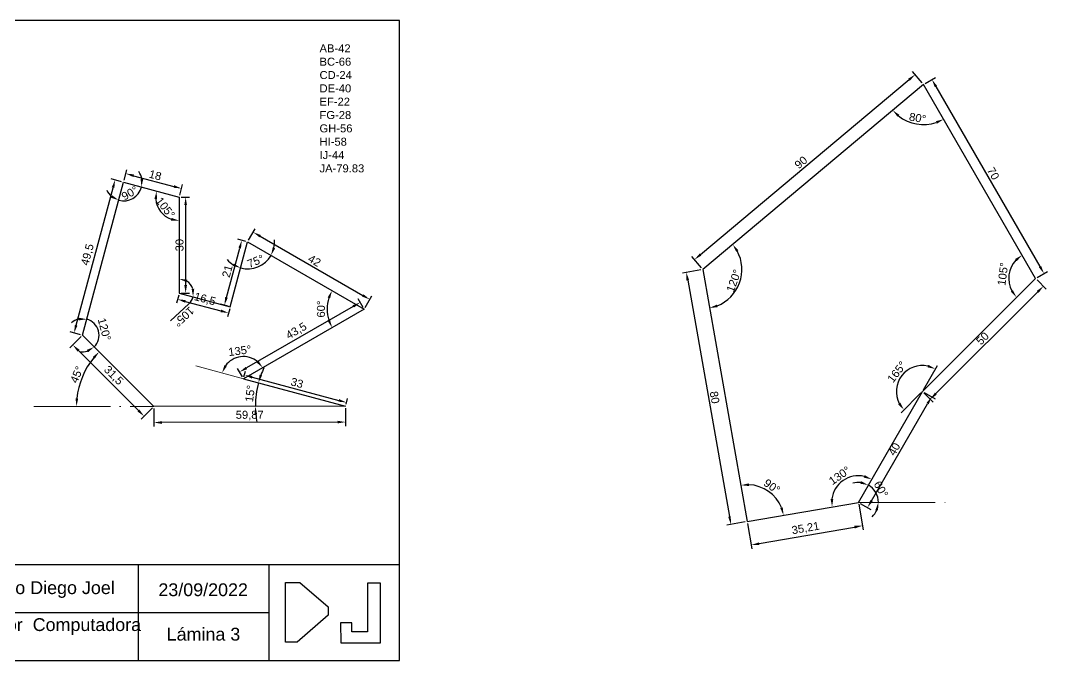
# Model space of a CAD drawing. Header units: millimetres. Extents: x -161 to 472, y 10 to 210.
# Drawn here: x 151.6 to 472.3, y 10 to 210 of the extents above; entities that cross this region are included whole.
import ezdxf

# ---------------------------------------------------------------- set-up
doc = ezdxf.new("R2010")
doc.units = ezdxf.units.MM
doc.header["$PDMODE"] = 35
doc.linetypes.add('ACAD_ISO04W100', pattern=[30, 24, -3, 0, -3])
for name, color, linetype, lineweight in [('Aux', 10, 'ACAD_ISO04W100', 18), ('Cotas', 90, 'Continuous', 25), ('Figura', 140, 'Continuous', 25), ('Marco', 30, 'Continuous', 30)]:
    doc.layers.add(name, color=color, linetype=linetype, lineweight=lineweight)
doc.styles.get("Standard").update_dxf_attribs({"font": 'arial.ttf'})
doc.dimstyles.new('ISO-25', dxfattribs={"dimtxt": 2.5, "dimasz": 2.5, "dimexe": 1.25, "dimexo": 0.625, "dimtad": 1, "dimtxsty": 'Standard', "dimcen": 2.5, "dimadec": 0, "dimazin": 0, "dimtfac": 1, "dimtmove": 0, "dimatfit": 3, "dimfxl": 1, "dimarcsym": 0})

# ---------------------------------------------------------------- blocks, each defined once
blk = doc.blocks.new('*D33')
at = {"layer": 'Cotas', "color": 0, "lineweight": -2, "transparency": 16777216}
for p, q in [((170.53, 111.21), (167.06, 107.74)), ((188.45, 88.11), (169.71, 106.85)), ((192.8, 88.93), (189.33, 85.46))]:
    blk.add_line(p, q, dxfattribs=at)
at = {"layer": 'Cotas', "color": 0, "transparency": 16777216}
for points in [[(170, 107.15), (169.41, 106.56), (167.94, 108.62)], [(188.74, 88.41), (188.15, 87.82), (190.21, 86.35)]]:
    blk.add_solid(points, dxfattribs=at)
at = {"layer": 'Defpoints', "color": 0, "transparency": 16777216}
for p in [(170.97, 111.65), (167.94, 108.62), (193.24, 89.37)]:
    blk.add_point(p, dxfattribs=at)
at = {"layer": 'Cotas', "color": 0, "transparency": 16777216, "insert": (180.58, 98.99), "char_height": 2.5, "attachment_point": 5, "rotation": 315}
blk.add_mtext('31,5', dxfattribs=at)
blk = doc.blocks.new('*D34')
at = {"layer": 'Cotas', "color": 0, "lineweight": -2, "transparency": 16777216}
blk.add_arc((193.24, 89.37), 24.16, 140.9319, 174.0681, dxfattribs=at)
at = {"layer": 'Cotas', "color": 0, "transparency": 16777216}
for points in [[(174.18, 104.88), (174.8, 104.32), (176.16, 106.46)], [(169.63, 91.85), (168.8, 91.89), (169.09, 89.37)]]:
    blk.add_solid(points, dxfattribs=at)
at = {"layer": 'Defpoints', "color": 0, "transparency": 16777216}
for p in [(170.97, 111.65), (172.32, 101.45), (155.74, 89.37), (193.24, 89.37), (193.24, 89.37)]:
    blk.add_point(p, dxfattribs=at)
at = {"layer": 'Cotas', "color": 0, "transparency": 16777216, "insert": (169.17, 99.35), "char_height": 2.5, "attachment_point": 5, "rotation": 67.5}
blk.add_mtext('45°', dxfattribs=at)
blk = doc.blocks.new('*D35')
at = {"layer": 'Cotas', "color": 0, "lineweight": -2, "transparency": 16777216}
for p, q in [((183.18, 159.62), (179.95, 160.49)), ((168.99, 114.77), (180.51, 157.75)), ((170.37, 111.81), (167.13, 112.68))]:
    blk.add_line(p, q, dxfattribs=at)
at = {"layer": 'Cotas', "color": 0, "transparency": 16777216}
for points in [[(180.1, 157.86), (180.91, 157.64), (181.15, 160.17)], [(168.59, 114.88), (169.39, 114.66), (168.34, 112.35)]]:
    blk.add_solid(points, dxfattribs=at)
at = {"layer": 'Defpoints', "color": 0, "transparency": 16777216}
for p in [(181.15, 160.17), (183.78, 159.46), (170.97, 111.65)]:
    blk.add_point(p, dxfattribs=at)
at = {"layer": 'Cotas', "color": 0, "transparency": 16777216, "insert": (172.69, 136.81), "char_height": 2.5, "attachment_point": 5, "rotation": 75}
blk.add_mtext('49,5', dxfattribs=at)
blk = doc.blocks.new('*D36')
at = {"layer": 'Cotas', "color": 0, "lineweight": -2, "transparency": 16777216}
for start, end in [(102.9201, 130.8402), (315, 75), (259.1598, 287.0799)]:
    blk.add_arc((170.97, 111.65), 5.18, start, end, dxfattribs=at)
at = {"layer": 'Cotas', "color": 0, "transparency": 16777216}
for points in [[(169.82, 117.12), (169.8, 116.28), (172.31, 116.65)], [(172.28, 107.05), (172.71, 106.34), (174.63, 107.98)]]:
    blk.add_solid(points, dxfattribs=at)
at = {"layer": 'Defpoints', "color": 0, "transparency": 16777216}
for p in [(183.78, 159.46), (170.97, 111.65), (170.97, 111.65), (176.13, 111.2), (193.24, 89.37)]:
    blk.add_point(p, dxfattribs=at)
at = {"layer": 'Cotas', "color": 0, "transparency": 16777216, "insert": (177.81, 113.48), "char_height": 2.5, "attachment_point": 5, "rotation": 285}
blk.add_mtext('120°', dxfattribs=at)
blk = doc.blocks.new('*D37')
at = {"layer": 'Cotas', "color": 0, "lineweight": -2, "transparency": 16777216}
for p, q in [((183.94, 160.07), (184.83, 163.36)), ((186.92, 161.51), (199.48, 158.15)), ((201.33, 155.41), (202.21, 158.71))]:
    blk.add_line(p, q, dxfattribs=at)
at = {"layer": 'Cotas', "color": 0, "transparency": 16777216}
for points in [[(187.03, 161.91), (186.81, 161.11), (184.5, 162.16)], [(199.58, 158.55), (199.37, 157.74), (201.89, 157.5)]]:
    blk.add_solid(points, dxfattribs=at)
at = {"layer": 'Defpoints', "color": 0, "transparency": 16777216}
for p in [(183.78, 159.46), (201.89, 157.5), (201.17, 154.8)]:
    blk.add_point(p, dxfattribs=at)
at = {"layer": 'Cotas', "color": 0, "transparency": 16777216, "insert": (193.69, 161.66), "char_height": 2.5, "attachment_point": 5, "rotation": 345}
blk.add_mtext('18', dxfattribs=at)
blk = doc.blocks.new('*D38')
at = {"layer": 'Cotas', "color": 0, "lineweight": -2, "transparency": 16777216}
blk.add_arc((201.17, 154.8), 7.34, 184.6115, 250.3885, dxfattribs=at)
at = {"layer": 'Cotas', "color": 0, "transparency": 16777216}
for points in [[(193.44, 154.25), (194.27, 154.18), (194.08, 156.7)], [(198.78, 148.3), (198.63, 147.48), (201.17, 147.46)]]:
    blk.add_solid(points, dxfattribs=at)
at = {"layer": 'Defpoints', "color": 0, "transparency": 16777216}
for p in [(183.78, 159.46), (201.17, 154.8), (201.17, 154.8), (194.27, 152.29), (201.17, 124.8)]:
    blk.add_point(p, dxfattribs=at)
at = {"layer": 'Cotas', "color": 0, "transparency": 16777216, "insert": (196.85, 151.49), "char_height": 2.5, "attachment_point": 5, "rotation": 307.5}
blk.add_mtext('105°', dxfattribs=at)
blk = doc.blocks.new('*D39')
at = {"layer": 'Cotas', "color": 0, "lineweight": -2, "transparency": 16777216}
for p, q in [((201.79, 154.8), (204.43, 154.8)), ((203.18, 152.3), (203.18, 127.3)), ((201.79, 124.8), (204.43, 124.8))]:
    blk.add_line(p, q, dxfattribs=at)
at = {"layer": 'Cotas', "color": 0, "transparency": 16777216}
for points in [[(202.76, 152.3), (203.59, 152.3), (203.18, 154.8)], [(202.76, 127.3), (203.59, 127.3), (203.18, 124.8)]]:
    blk.add_solid(points, dxfattribs=at)
at = {"layer": 'Defpoints', "color": 0, "transparency": 16777216}
for p in [(201.17, 154.8), (201.17, 124.8), (203.18, 124.8)]:
    blk.add_point(p, dxfattribs=at)
at = {"layer": 'Cotas', "color": 0, "transparency": 16777216, "insert": (201.28, 139.8), "char_height": 2.5, "attachment_point": 5, "rotation": 90}
blk.add_mtext('30', dxfattribs=at)
blk = doc.blocks.new('*D40')
at = {"layer": 'Cotas', "color": 0, "lineweight": -2, "transparency": 16777216}
for p, q in [((201.01, 124.2), (200.33, 121.67)), ((203.07, 122.23), (214.18, 119.25)), ((216.94, 119.93), (216.27, 117.4))]:
    blk.add_line(p, q, dxfattribs=at)
at = {"layer": 'Cotas', "color": 0, "transparency": 16777216}
for points in [[(203.17, 122.63), (202.96, 121.83), (200.65, 122.88)], [(214.28, 119.65), (214.07, 118.85), (216.59, 118.61)]]:
    blk.add_solid(points, dxfattribs=at)
at = {"layer": 'Defpoints', "color": 0, "transparency": 16777216}
for p in [(201.17, 124.8), (217.11, 120.53), (216.59, 118.61)]:
    blk.add_point(p, dxfattribs=at)
at = {"layer": 'Cotas', "color": 0, "transparency": 16777216, "insert": (209.17, 122.8), "char_height": 2.5, "attachment_point": 5, "rotation": 345}
blk.add_mtext('16,5', dxfattribs=at)
blk = doc.blocks.new('*D41')
at = {"layer": 'Cotas', "color": 0, "lineweight": -2, "transparency": 16777216}
blk.add_line((204.21, 121.5), (198.43, 116.17), dxfattribs=at)
for start, end in [(17.33, 57.67), (312.67, 345)]:
    blk.add_arc((201.17, 124.8), 4.49, start, end, dxfattribs=at)
at = {"layer": 'Cotas', "color": 0, "transparency": 16777216}
for points in [[(203.45, 128.2), (203.69, 129), (201.17, 129.29)], [(205.87, 126.15), (205.04, 126.13), (205.51, 123.64)]]:
    blk.add_solid(points, dxfattribs=at)
at = {"layer": 'Defpoints', "color": 0, "transparency": 16777216}
for p in [(201.17, 154.8), (203.74, 128.48), (201.17, 124.8), (201.17, 124.8), (217.11, 120.53)]:
    blk.add_point(p, dxfattribs=at)
at = {"layer": 'Cotas', "color": 0, "transparency": 16777216, "insert": (202.61, 117.44), "char_height": 2.5, "attachment_point": 5, "rotation": 222.67}
blk.add_mtext('105°', dxfattribs=at)
blk = doc.blocks.new('*D42')
at = {"layer": 'Cotas', "color": 0, "lineweight": -2, "transparency": 16777216}
for start, end in [(9.8234, 34.6467), (255, 345), (205.3533, 230.1766)]:
    blk.add_arc((183.78, 159.46), 5.82, start, end, dxfattribs=at)
at = {"layer": 'Cotas', "color": 0, "transparency": 16777216}
for points in [[(189.93, 160.44), (189.1, 160.47), (189.4, 157.96)], [(180.25, 155.37), (179.87, 154.63), (182.28, 153.84)]]:
    blk.add_solid(points, dxfattribs=at)
at = {"layer": 'Defpoints', "color": 0, "transparency": 16777216}
for p in [(183.78, 159.46), (183.78, 159.46), (201.17, 154.8), (185.29, 153.84), (170.97, 111.65)]:
    blk.add_point(p, dxfattribs=at)
at = {"layer": 'Cotas', "color": 0, "transparency": 16777216, "insert": (185.74, 156.07), "char_height": 2.5, "attachment_point": 5, "rotation": 30}
blk.add_mtext('90°', dxfattribs=at)
blk = doc.blocks.new('*D43')
at = {"layer": 'Cotas', "color": 0, "lineweight": -2, "transparency": 16777216}
for start, end in [(347.0514, 4.1028), (220.8972, 237.9486), (255, 330)]:
    blk.add_arc((222.54, 140.82), 8.43, start, end, dxfattribs=at)
at = {"layer": 'Cotas', "color": 0, "transparency": 16777216}
for points in [[(231.15, 138.78), (230.37, 139.08), (229.84, 136.6)], [(218.23, 134.05), (217.9, 133.29), (220.36, 132.67)]]:
    blk.add_solid(points, dxfattribs=at)
at = {"layer": 'Defpoints', "color": 0, "transparency": 16777216}
for p in [(222.54, 140.82), (222.54, 140.82), (224.01, 132.51), (217.11, 120.53), (258.91, 119.82)]:
    blk.add_point(p, dxfattribs=at)
at = {"layer": 'Cotas', "color": 0, "transparency": 16777216, "insert": (225.04, 134.78), "char_height": 2.5, "attachment_point": 5, "rotation": 22.5}
blk.add_mtext('75°', dxfattribs=at)
blk = doc.blocks.new('*D44')
at = {"layer": 'Cotas', "color": 0, "lineweight": -2, "transparency": 16777216}
for p, q in [((221.94, 140.98), (219.51, 141.63)), ((215.93, 123.44), (220.07, 138.89)), ((216.5, 120.69), (214.07, 121.35))]:
    blk.add_line(p, q, dxfattribs=at)
at = {"layer": 'Cotas', "color": 0, "transparency": 16777216}
for points in [[(219.66, 139), (220.47, 138.78), (220.71, 141.31)], [(215.52, 123.55), (216.33, 123.33), (215.28, 121.02)]]:
    blk.add_solid(points, dxfattribs=at)
at = {"layer": 'Defpoints', "color": 0, "transparency": 16777216}
for p in [(220.71, 141.31), (222.54, 140.82), (217.11, 120.53)]:
    blk.add_point(p, dxfattribs=at)
at = {"layer": 'Cotas', "color": 0, "transparency": 16777216, "insert": (216.18, 131.65), "char_height": 2.5, "attachment_point": 5, "rotation": 75}
blk.add_mtext('21', dxfattribs=at)
blk = doc.blocks.new('*D45')
at = {"layer": 'Cotas', "color": 0, "lineweight": -2, "transparency": 16777216}
for p, q in [((222.85, 141.36), (224.91, 144.93)), ((226.45, 142.59), (258.5, 124.09)), ((259.23, 120.36), (261.29, 123.93))]:
    blk.add_line(p, q, dxfattribs=at)
at = {"layer": 'Cotas', "color": 0, "transparency": 16777216}
for points in [[(226.66, 142.95), (226.25, 142.23), (224.29, 143.84)], [(258.71, 124.45), (258.29, 123.73), (260.66, 122.84)]]:
    blk.add_solid(points, dxfattribs=at)
at = {"layer": 'Defpoints', "color": 0, "transparency": 16777216}
for p in [(222.54, 140.82), (260.66, 122.84), (258.91, 119.82)]:
    blk.add_point(p, dxfattribs=at)
at = {"layer": 'Cotas', "color": 0, "transparency": 16777216, "insert": (243.42, 134.97), "char_height": 2.5, "attachment_point": 5, "rotation": 330}
blk.add_mtext('42', dxfattribs=at)
blk = doc.blocks.new('*D46')
at = {"layer": 'Cotas', "color": 0, "lineweight": -2, "transparency": 16777216}
blk.add_arc((258.91, 119.82), 11.56, 162.4115, 197.5885, dxfattribs=at)
at = {"layer": 'Cotas', "color": 0, "transparency": 16777216}
for points in [[(247.51, 123.48), (248.27, 123.14), (248.9, 125.6)], [(248.27, 116.49), (247.51, 116.15), (248.9, 114.04)]]:
    blk.add_solid(points, dxfattribs=at)
at = {"layer": 'Defpoints', "color": 0, "transparency": 16777216}
for p in [(222.54, 140.82), (247.53, 121.83), (258.91, 119.82), (258.91, 119.82), (221.24, 98.07)]:
    blk.add_point(p, dxfattribs=at)
at = {"layer": 'Cotas', "color": 0, "transparency": 16777216, "insert": (245.45, 119.82), "char_height": 2.5, "attachment_point": 5, "rotation": 90}
blk.add_mtext('60°', dxfattribs=at)
blk = doc.blocks.new('*D47')
at = {"layer": 'Cotas', "color": 0, "lineweight": -2, "transparency": 16777216}
for p, q in [((258.6, 120.36), (257.08, 123)), ((255.54, 120.67), (222.2, 101.42)), ((220.93, 98.61), (219.41, 101.25))]:
    blk.add_line(p, q, dxfattribs=at)
at = {"layer": 'Cotas', "color": 0, "transparency": 16777216}
for points in [[(255.33, 121.03), (255.75, 120.3), (257.7, 121.92)], [(221.99, 101.78), (222.4, 101.05), (220.03, 100.17)]]:
    blk.add_solid(points, dxfattribs=at)
at = {"layer": 'Defpoints', "color": 0, "transparency": 16777216}
for p in [(258.91, 119.82), (220.03, 100.17), (221.24, 98.07)]:
    blk.add_point(p, dxfattribs=at)
at = {"layer": 'Cotas', "color": 0, "transparency": 16777216, "insert": (237.8, 112.88), "char_height": 2.5, "attachment_point": 5, "rotation": 30}
blk.add_mtext('43,5', dxfattribs=at)
blk = doc.blocks.new('*D48')
at = {"layer": 'Cotas', "color": 0, "lineweight": -2, "transparency": 16777216}
blk.add_arc((221.24, 98.07), 6.91, 50.8415, 144.1585, dxfattribs=at)
at = {"layer": 'Cotas', "color": 0, "transparency": 16777216}
for points in [[(225.92, 103.7), (225.29, 103.16), (227.23, 101.52)], [(216.02, 101.93), (215.26, 102.29), (214.57, 99.86)]]:
    blk.add_solid(points, dxfattribs=at)
at = {"layer": 'Defpoints', "color": 0, "transparency": 16777216}
for p in [(258.91, 119.82), (223.03, 104.74), (206.37, 102.05), (221.24, 98.07), (221.24, 98.07)]:
    blk.add_point(p, dxfattribs=at)
at = {"layer": 'Cotas', "color": 0, "transparency": 16777216, "insert": (220.09, 106.8), "char_height": 2.5, "attachment_point": 5, "rotation": 7.5}
blk.add_mtext('135°', dxfattribs=at)
blk = doc.blocks.new('*D49')
at = {"layer": 'Cotas', "color": 0, "lineweight": -2, "transparency": 16777216}
for start, end in [(154.8215, 159.9108), (165, 180.1448), (185.2341, 190.3233)]:
    blk.add_arc((253.12, 89.53), 28.15, start, end, dxfattribs=at)
at = {"layer": 'Cotas', "color": 0, "transparency": 16777216}
for points in [[(227.07, 99.07), (226.28, 99.32), (225.92, 96.81)], [(224.66, 86.94), (225.5, 86.98), (224.96, 89.46)]]:
    blk.add_solid(points, dxfattribs=at)
at = {"layer": 'Defpoints', "color": 0, "transparency": 16777216}
for p in [(221.24, 98.07), (225.39, 94.39), (193.24, 89.37), (253.12, 89.53), (253.12, 89.53)]:
    blk.add_point(p, dxfattribs=at)
at = {"layer": 'Cotas', "color": 0, "transparency": 16777216, "insert": (223.31, 93.41), "char_height": 2.5, "attachment_point": 5, "rotation": 82.5724}
blk.add_mtext('15°', dxfattribs=at)
blk = doc.blocks.new('*D50')
at = {"layer": 'Cotas', "color": 0, "lineweight": -2, "transparency": 16777216}
for p, q in [((221.4, 98.67), (221.86, 100.38)), ((223.95, 98.53), (251, 91.28)), ((253.28, 90.13), (253.74, 91.84))]:
    blk.add_line(p, q, dxfattribs=at)
at = {"layer": 'Cotas', "color": 0, "transparency": 16777216}
for points in [[(224.06, 98.93), (223.85, 98.12), (221.54, 99.17)], [(251.11, 91.68), (250.89, 90.88), (253.41, 90.63)]]:
    blk.add_solid(points, dxfattribs=at)
at = {"layer": 'Defpoints', "color": 0, "transparency": 16777216}
for p in [(221.24, 98.07), (253.41, 90.63), (253.12, 89.53)]:
    blk.add_point(p, dxfattribs=at)
at = {"layer": 'Cotas', "color": 0, "transparency": 16777216, "insert": (237.97, 96.74), "char_height": 2.5, "attachment_point": 5, "rotation": 345}
blk.add_mtext('33', dxfattribs=at)
blk = doc.blocks.new('*D51')
at = {"layer": 'Cotas', "color": 0, "lineweight": -2, "transparency": 16777216}
for p, q in [((193.25, 88.75), (193.26, 83.11)), ((253.12, 88.9), (253.13, 83.26)), ((250.63, 84.5), (195.76, 84.36))]:
    blk.add_line(p, q, dxfattribs=at)
at = {"layer": 'Cotas', "color": 0, "transparency": 16777216}
for points in [[(195.76, 84.78), (195.76, 83.95), (193.26, 84.36)], [(250.63, 84.92), (250.63, 84.09), (253.13, 84.51)]]:
    blk.add_solid(points, dxfattribs=at)
at = {"layer": 'Defpoints', "color": 0, "transparency": 16777216}
for p in [(193.24, 89.37), (253.12, 89.53), (193.26, 84.36)]:
    blk.add_point(p, dxfattribs=at)
at = {"layer": 'Cotas', "color": 0, "transparency": 16777216, "insert": (223.19, 86.56), "char_height": 2.5, "attachment_point": 5, "rotation": 0.1448}
blk.add_mtext('59,87', dxfattribs=at)
blk = doc.blocks.new('*D59')
at = {"layer": 'Cotas', "color": 0, "lineweight": -2, "transparency": 16777216}
for p, q in [((433.56, 94.6), (437.94, 102.19)), ((432.8, 93.62), (426.61, 87.42))]:
    blk.add_line(p, q, dxfattribs=at)
blk.add_arc((433.25, 94.06), 8.14, 77.6729, 207.3271, dxfattribs=at)
at = {"layer": 'Cotas', "color": 0, "transparency": 16777216}
for points in [[(435.13, 102.4), (434.83, 101.62), (437.31, 101.11)], [(426.35, 90.57), (425.68, 90.08), (427.49, 88.31)]]:
    blk.add_solid(points, dxfattribs=at)
at = {"layer": 'Defpoints', "color": 0, "transparency": 16777216}
for p in [(468.6, 129.42), (429.81, 101.44), (433.25, 94.06), (433.25, 94.06), (413.25, 59.42)]:
    blk.add_point(p, dxfattribs=at)
at = {"layer": 'Cotas', "color": 0, "transparency": 16777216, "insert": (425.28, 100.17), "char_height": 2.5, "attachment_point": 5, "rotation": 52.5}
blk.add_mtext('165°', dxfattribs=at)
blk = doc.blocks.new('*D58')
at = {"layer": 'Cotas', "color": 0, "lineweight": -2, "transparency": 16777216}
for p, q in [((469.04, 128.97), (471.92, 126.09)), ((469.27, 125.21), (437.45, 93.39)), ((433.69, 93.62), (436.57, 90.74))]:
    blk.add_line(p, q, dxfattribs=at)
at = {"layer": 'Cotas', "color": 0, "transparency": 16777216}
for points in [[(468.98, 125.51), (469.57, 124.92), (471.04, 126.98)], [(437.16, 93.69), (437.75, 93.1), (435.68, 91.62)]]:
    blk.add_solid(points, dxfattribs=at)
at = {"layer": 'Defpoints', "color": 0, "transparency": 16777216}
for p in [(468.6, 129.42), (433.25, 94.06), (435.68, 91.62)]:
    blk.add_point(p, dxfattribs=at)
at = {"layer": 'Cotas', "color": 0, "transparency": 16777216, "insert": (452.02, 110.64), "char_height": 2.5, "attachment_point": 5, "rotation": 45}
blk.add_mtext('50', dxfattribs=at)
blk = doc.blocks.new('*D60')
at = {"layer": 'Cotas', "color": 0, "lineweight": -2, "transparency": 16777216}
blk.add_arc((378.55, 53.4), 11.54, 22.2726, 87.5662, dxfattribs=at)
at = {"layer": 'Cotas', "color": 0, "transparency": 16777216}
for points in [[(379.07, 64.52), (379.01, 65.35), (376.55, 64.77)], [(389.63, 57.89), (388.83, 57.66), (389.92, 55.37)]]:
    blk.add_solid(points, dxfattribs=at)
at = {"layer": 'Defpoints', "color": 0, "transparency": 16777216}
for p in [(364.66, 132.19), (387.41, 60.8), (413.25, 59.42), (378.55, 53.4), (378.55, 53.4)]:
    blk.add_point(p, dxfattribs=at)
at = {"layer": 'Cotas', "color": 0, "transparency": 16777216, "insert": (386.28, 64.4), "char_height": 2.5, "attachment_point": 5, "rotation": 324.9194}
blk.add_mtext('90°', dxfattribs=at)
blk = doc.blocks.new('*D61')
at = {"layer": 'Cotas', "color": 0, "lineweight": -2, "transparency": 16777216}
blk.add_arc((468.6, 129.42), 8.4, 137.1187, 207.8813, dxfattribs=at)
at = {"layer": 'Cotas', "color": 0, "transparency": 16777216}
for points in [[(462.19, 135.46), (462.71, 134.8), (464.4, 136.69)], [(461.51, 125.74), (460.84, 125.24), (462.66, 123.48)]]:
    blk.add_solid(points, dxfattribs=at)
at = {"layer": 'Defpoints', "color": 0, "transparency": 16777216}
for p in [(433.6, 190.04), (460.99, 132.96), (468.6, 129.42), (468.6, 129.42), (433.25, 94.06)]:
    blk.add_point(p, dxfattribs=at)
at = {"layer": 'Cotas', "color": 0, "transparency": 16777216, "insert": (458.39, 130.76), "char_height": 2.5, "attachment_point": 5, "rotation": 82.5}
blk.add_mtext('105°', dxfattribs=at)
blk = doc.blocks.new('*D62')
at = {"layer": 'Cotas', "color": 0, "lineweight": -2, "transparency": 16777216}
blk.add_arc((433.6, 190.04), 12.56, 231.4229, 288.5771, dxfattribs=at)
at = {"layer": 'Cotas', "color": 0, "transparency": 16777216}
for points in [[(425.48, 179.92), (426.06, 180.52), (423.98, 181.96)], [(437.43, 178.51), (437.77, 177.75), (439.88, 179.16)]]:
    blk.add_solid(points, dxfattribs=at)
at = {"layer": 'Defpoints', "color": 0, "transparency": 16777216}
for p in [(433.6, 190.04), (433.6, 190.04), (428.63, 178.5), (364.66, 132.19), (468.6, 129.42)]:
    blk.add_point(p, dxfattribs=at)
at = {"layer": 'Cotas', "color": 0, "transparency": 16777216, "insert": (431.75, 179.54), "char_height": 2.5, "attachment_point": 5, "rotation": 350}
blk.add_mtext('80°', dxfattribs=at)
blk = doc.blocks.new('*D63')
at = {"layer": 'Cotas', "color": 0, "lineweight": -2, "transparency": 16777216}
blk.add_arc((364.66, 132.19), 12.22, 291.7397, 28.2603, dxfattribs=at)
at = {"layer": 'Cotas', "color": 0, "transparency": 16777216}
for points in [[(375.08, 137.74), (375.77, 138.21), (374.02, 140.04)], [(369.3, 120.43), (369.07, 121.23), (366.78, 120.15)]]:
    blk.add_solid(points, dxfattribs=at)
at = {"layer": 'Defpoints', "color": 0, "transparency": 16777216}
for p in [(433.6, 190.04), (364.66, 132.19), (364.66, 132.19), (374.02, 124.33), (378.55, 53.4)]:
    blk.add_point(p, dxfattribs=at)
at = {"layer": 'Cotas', "color": 0, "transparency": 16777216, "insert": (374.36, 128.66), "char_height": 2.5, "attachment_point": 5, "rotation": 70}
blk.add_mtext('120°', dxfattribs=at)
blk = doc.blocks.new('*D53')
at = {"layer": 'Cotas', "color": 0, "lineweight": -2, "transparency": 16777216}
for p, q in [((434.14, 190.35), (437.3, 192.18)), ((437.47, 189.38), (469.97, 133.09)), ((469.14, 129.73), (472.3, 131.55))]:
    blk.add_line(p, q, dxfattribs=at)
at = {"layer": 'Cotas', "color": 0, "transparency": 16777216}
for points in [[(437.83, 189.59), (437.11, 189.18), (436.22, 191.55)], [(470.33, 133.3), (469.61, 132.88), (471.22, 130.93)]]:
    blk.add_solid(points, dxfattribs=at)
at = {"layer": 'Defpoints', "color": 0, "transparency": 16777216}
for p in [(433.6, 190.04), (468.6, 129.42), (471.22, 130.93)]:
    blk.add_point(p, dxfattribs=at)
at = {"layer": 'Cotas', "color": 0, "transparency": 16777216, "insert": (455.37, 162.19), "char_height": 2.5, "attachment_point": 5, "rotation": 300}
blk.add_mtext('70', dxfattribs=at)
blk = doc.blocks.new('*D54')
at = {"layer": 'Cotas', "color": 0, "lineweight": -2, "transparency": 16777216}
for p, q in [((433.2, 190.52), (430.21, 194.08)), ((363.98, 136.88), (429.1, 191.52)), ((364.26, 132.67), (361.26, 136.23))]:
    blk.add_line(p, q, dxfattribs=at)
at = {"layer": 'Cotas', "color": 0, "transparency": 16777216}
for points in [[(428.83, 191.84), (429.36, 191.2), (431.01, 193.12)], [(363.72, 137.2), (364.25, 136.56), (362.07, 135.27)]]:
    blk.add_solid(points, dxfattribs=at)
at = {"layer": 'Defpoints', "color": 0, "transparency": 16777216}
for p in [(431.01, 193.12), (433.6, 190.04), (364.66, 132.19)]:
    blk.add_point(p, dxfattribs=at)
at = {"layer": 'Cotas', "color": 0, "transparency": 16777216, "insert": (395.32, 165.65), "char_height": 2.5, "attachment_point": 5, "rotation": 40}
blk.add_mtext('90', dxfattribs=at)
blk = doc.blocks.new('*D55')
at = {"layer": 'Cotas', "color": 0, "lineweight": -2, "transparency": 16777216}
for p, q in [((364.04, 132.08), (358.32, 131.07)), ((359.99, 128.82), (373.01, 54.96)), ((377.93, 53.29), (372.21, 52.28))]:
    blk.add_line(p, q, dxfattribs=at)
at = {"layer": 'Cotas', "color": 0, "transparency": 16777216}
for points in [[(360.4, 128.9), (359.58, 128.75), (359.55, 131.29)], [(373.42, 55.04), (372.6, 54.89), (373.45, 52.5)]]:
    blk.add_solid(points, dxfattribs=at)
at = {"layer": 'Defpoints', "color": 0, "transparency": 16777216}
for p in [(364.66, 132.19), (373.45, 52.5), (378.55, 53.4)]:
    blk.add_point(p, dxfattribs=at)
at = {"layer": 'Cotas', "color": 0, "transparency": 16777216, "insert": (368.37, 92.22), "char_height": 2.5, "attachment_point": 5, "rotation": 280}
blk.add_mtext('80', dxfattribs=at)
blk = doc.blocks.new('*D56')
at = {"layer": 'Cotas', "color": 0, "lineweight": -2, "transparency": 16777216}
for p, q in [((413.35, 58.8), (414.73, 50.87)), ((378.66, 52.79), (380.03, 44.85)), ((382.28, 46.51), (412.05, 51.67))]:
    blk.add_line(p, q, dxfattribs=at)
at = {"layer": 'Cotas', "color": 0, "transparency": 16777216}
for points in [[(411.98, 52.08), (412.12, 51.26), (414.52, 52.1)], [(382.21, 46.92), (382.35, 46.1), (379.82, 46.08)]]:
    blk.add_solid(points, dxfattribs=at)
at = {"layer": 'Defpoints', "color": 0, "transparency": 16777216}
for p in [(413.25, 59.42), (378.55, 53.4), (414.52, 52.1)]:
    blk.add_point(p, dxfattribs=at)
at = {"layer": 'Cotas', "color": 0, "transparency": 16777216, "insert": (396.8, 51.19), "char_height": 2.5, "attachment_point": 5, "rotation": 9.8388}
blk.add_mtext('35,21', dxfattribs=at)
blk = doc.blocks.new('*D57')
at = {"layer": 'Cotas', "color": 0, "lineweight": -2, "transparency": 16777216}
for p, q in [((433.79, 93.75), (437.19, 91.78)), ((417.36, 59.93), (434.86, 90.24)), ((413.79, 59.11), (417.19, 57.14))]:
    blk.add_line(p, q, dxfattribs=at)
at = {"layer": 'Cotas', "color": 0, "transparency": 16777216}
for points in [[(434.5, 90.45), (435.22, 90.04), (436.11, 92.41)], [(417, 60.14), (417.72, 59.72), (416.11, 57.77)]]:
    blk.add_solid(points, dxfattribs=at)
at = {"layer": 'Defpoints', "color": 0, "transparency": 16777216}
for p in [(433.25, 94.06), (436.11, 92.41), (413.25, 59.42)]:
    blk.add_point(p, dxfattribs=at)
at = {"layer": 'Cotas', "color": 0, "transparency": 16777216, "insert": (424.46, 76.04), "char_height": 2.5, "attachment_point": 5, "rotation": 60}
blk.add_mtext('40', dxfattribs=at)
blk = doc.blocks.new('*D64')
at = {"layer": 'Cotas', "color": 0, "lineweight": -2, "transparency": 16777216}
blk.add_arc((413.25, 59.42), 8.32, 77.2897, 172.5491, dxfattribs=at)
at = {"layer": 'Cotas', "color": 0, "transparency": 16777216}
for points in [[(415.23, 67.92), (414.92, 67.14), (417.4, 66.62)], [(405.42, 60.51), (404.58, 60.49), (405.05, 58)]]:
    blk.add_solid(points, dxfattribs=at)
at = {"layer": 'Defpoints', "color": 0, "transparency": 16777216}
for p in [(433.25, 94.06), (411.34, 67.51), (413.25, 59.42), (413.25, 59.42), (378.55, 53.4)]:
    blk.add_point(p, dxfattribs=at)
at = {"layer": 'Cotas', "color": 0, "transparency": 16777216, "insert": (407.4, 67.8), "char_height": 2.5, "attachment_point": 5, "rotation": 34.9194}
blk.add_mtext('130°', dxfattribs=at)
blk = doc.blocks.new('*D65')
at = {"layer": 'Cotas', "color": 0, "lineweight": -2, "transparency": 16777216}
for start, end in [(83.0636, 106.1273), (0, 60), (313.8727, 336.9364)]:
    blk.add_arc((413.25, 59.42), 6.25, start, end, dxfattribs=at)
at = {"layer": 'Cotas', "color": 0, "transparency": 16777216}
for points in [[(414.13, 66.02), (413.87, 65.23), (416.37, 64.83)], [(418.59, 57.05), (419.41, 56.89), (419.5, 59.42)]]:
    blk.add_solid(points, dxfattribs=at)
at = {"layer": 'Defpoints', "color": 0, "transparency": 16777216}
for p in [(433.25, 94.06), (419.12, 61.56), (413.25, 59.42), (413.25, 59.42), (443.25, 59.42)]:
    blk.add_point(p, dxfattribs=at)
at = {"layer": 'Cotas', "color": 0, "transparency": 16777216, "insert": (420.31, 63.5), "char_height": 2.5, "attachment_point": 5, "rotation": 300}
blk.add_mtext('60°', dxfattribs=at)

msp = doc.modelspace()

# ---------------------------------------------------------------- linework, layer by layer
at = {"layer": 'Aux'}
for p, q in [((221.242, 98.067), (206.365, 102.053)), ((155.744, 89.375), (193.244, 89.375)), ((413.246, 59.419), (443.246, 59.419))]:
    msp.add_line(p, q, dxfattribs=at)
at = {"layer": 'Figura'}
for p, q in [((433.602, 190.037), (364.658, 132.186)), ((468.602, 129.416), (433.602, 190.037)), ((170.97, 111.649), (183.782, 159.462)), ((183.782, 159.462), (201.169, 154.803)), ((201.169, 154.803), (201.169, 124.803)), ((217.106, 120.533), (222.541, 140.817)), ((222.541, 140.817), (258.915, 119.817)), ((364.658, 132.186), (378.549, 53.402)), ((433.246, 94.06), (468.602, 129.416)), ((201.169, 124.803), (217.106, 120.533)), ((258.915, 119.817), (221.242, 98.067)), ((193.244, 89.375), (170.97, 111.649)), ((221.242, 98.067), (253.118, 89.526)), ((413.246, 59.419), (433.246, 94.06)), ((253.118, 89.526), (193.244, 89.375)), ((378.549, 53.402), (413.246, 59.419))]:
    msp.add_line(p, q, dxfattribs=at)
at = {"layer": 'Marco'}
for p, q in [((270, 210), (25, 210)), ((270, 10), (270, 210)), ((25, 40), (270, 40)), ((188.333, 40), (188.333, 10)), ((229.167, 40), (229.167, 10)), ((238.854, 34.334), (247.705, 26.729)), ((264.014, 34.172), (260.016, 34.172)), ((260.016, 34.172), (260.016, 18.915)), ((264.014, 15.49), (264.014, 34.172)), ((25, 25), (229.167, 25)), ((247.705, 24.172), (237.974, 15.723)), ((255.066, 21.768), (251.525, 21.768)), ((251.525, 21.768), (251.601, 15.49)), ((255.066, 18.915), (255.066, 21.768)), ((260.016, 18.915), (255.066, 18.915)), ((251.601, 15.49), (264.014, 15.49)), ((25, 10), (270, 10))]:
    msp.add_line(p, q, dxfattribs=at)
for points in [[(237.974, 15.723), (234.379, 15.723), (234.379, 34.334), (238.854, 34.334)], [(247.705, 26.729), (247.705, 24.172)]]:
    msp.add_lwpolyline(points, dxfattribs=at)

# ---------------------------------------------------------------- texts
at = {"layer": 'Cotas', "insert": (244.987, 202.55), "char_height": 2.5, "attachment_point": 1}
msp.add_mtext_dynamic_manual_height_columns('AB-42\\PBC-66\\PCD-24\\PDE-40\\PEF-22\\PFG-28\\PGH-56\\PHI-58\\PIJ-44\\PJA-79.83', width=17.86381, gutter_width=12.5, heights=[0], dxfattribs=at)
at = {"layer": 'Marco', "char_height": 4, "attachment_point": 1}
for s, width, insert in [('\\pxqc;Zúñiga Fragoso Diego Joel', 81.66667, (106.667, 34.753)), ('\\pxqc;23/09/2022', 40.83333, (188.233, 34.106)), ('\\pxqc;Dibujo Asistido por  Computadora', 81.66667, (106.667, 23.206)), ('\\pxqc;Lámina 3', 40.83333, (188.333, 20.223))]:
    msp.add_mtext_dynamic_manual_height_columns(s, width=width, gutter_width=12.5, heights=[0], dxfattribs=dict(at, insert=insert))

# ---------------------------------------------------------------- dimensions: what is measured, and where the dimension line sits
at = {"layer": 'Cotas'}
for p1, p2, distance, picture, middle in [((364.658, 132.186), (433.602, 190.037), 4.029, '*D54', (395.318, 165.655)), ((433.602, 190.037), (468.602, 129.416), 3.025, '*D53', (455.368, 162.19)), ((183.782, 159.462), (201.169, 154.803), 2.79, '*D37', (193.69, 161.665)), ((170.97, 111.649), (183.782, 159.462), 2.721, '*D35', (172.693, 136.81)), ((222.541, 140.817), (258.915, 119.817), 3.495, '*D45', (243.415, 134.972)), ((217.106, 120.533), (222.541, 140.817), 1.892, '*D44', (216.18, 131.651)), ((364.658, 132.186), (378.549, 53.402), -5.182, '*D55', (368.373, 92.224)), ((468.602, 129.416), (433.246, 94.06), 3.447, '*D58', (452.017, 110.645)), ((201.169, 124.803), (217.106, 120.533), -1.995, '*D40', (209.172, 122.796)), ((258.915, 119.817), (221.242, 98.067), -2.423, '*D47', (237.803, 112.883)), ((193.244, 89.375), (170.97, 111.649), 4.285, '*D33', (180.582, 98.986)), ((221.242, 98.067), (253.118, 89.526), 1.146, '*D50', (237.969, 96.741)), ((413.246, 59.419), (433.246, 94.06), -3.303, '*D57', (424.46, 76.039)), ((253.118, 89.526), (193.244, 89.375), 5.017, '*D51', (223.188, 86.561)), ((378.549, 53.402), (413.246, 59.419), -7.428, '*D56', (396.804, 51.188))]:
    dim = msp.add_aligned_dim(p1=p1, p2=p2, distance=distance, dimstyle='ISO-25', dxfattribs=at)
    dim.commit()
    dim.dimension.update_dxf_attribs({"geometry": picture, "text_midpoint": middle})
for base, line1, line2, picture, middle in [((428.627, 178.504), ((468.602, 129.416), (433.602, 190.037)), ((433.602, 190.037), (364.658, 132.186)), '*D62', (431.751, 179.54)), ((374.021, 124.33), ((364.658, 132.186), (378.549, 53.402)), ((433.602, 190.037), (364.658, 132.186)), '*D63', (374.356, 128.656)), ((460.99, 132.965), ((433.246, 94.06), (468.602, 129.416)), ((468.602, 129.416), (433.602, 190.037)), '*D61', (458.39, 130.76)), ((185.287, 153.844), ((183.782, 159.462), (201.169, 154.803)), ((170.97, 111.649), (183.782, 159.462)), '*D42', (185.739, 156.072)), ((176.132, 111.197), ((193.244, 89.375), (170.97, 111.649)), ((170.97, 111.649), (183.782, 159.462)), '*D36', (177.812, 113.482)), ((194.272, 152.293), ((201.169, 154.803), (201.169, 124.803)), ((183.782, 159.462), (201.169, 154.803)), '*D38', (196.854, 151.493)), ((203.744, 128.481), ((201.169, 124.803), (217.106, 120.533)), ((201.169, 154.803), (201.169, 124.803)), '*D41', (202.61, 117.44)), ((224.006, 132.514), ((222.541, 140.817), (258.915, 119.817)), ((217.106, 120.533), (222.541, 140.817)), '*D43', (225.042, 134.779)), ((247.527, 121.825), ((258.915, 119.817), (221.242, 98.067)), ((222.541, 140.817), (258.915, 119.817)), '*D46', (245.45, 119.817)), ((387.406, 60.805), ((378.549, 53.402), (413.246, 59.419)), ((364.658, 132.186), (378.549, 53.402)), '*D60', (386.276, 64.404)), ((429.807, 101.435), ((413.246, 59.419), (433.246, 94.06)), ((433.246, 94.06), (468.602, 129.416)), '*D59', (425.282, 100.171)), ((223.031, 104.743), ((221.242, 98.067), (206.365, 102.053)), ((258.915, 119.817), (221.242, 98.067)), '*D48', (220.092, 106.805)), ((172.323, 101.454), ((193.244, 89.375), (170.97, 111.649)), ((155.744, 89.375), (193.244, 89.375)), '*D34', (169.173, 99.345)), ((225.387, 94.392), ((253.118, 89.526), (193.244, 89.375)), ((221.242, 98.067), (253.118, 89.526)), '*D49', (223.314, 93.412)), ((411.336, 67.513), ((378.549, 53.402), (413.246, 59.419)), ((413.246, 59.419), (433.246, 94.06)), '*D64', (407.397, 67.798)), ((419.122, 61.558), ((413.246, 59.419), (443.246, 59.419)), ((413.246, 59.419), (433.246, 94.06)), '*D65', (420.308, 63.496))]:
    dim = msp.add_angular_dim_2l(base=base, line1=line1, line2=line2, dimstyle='ISO-25', dxfattribs=at)
    dim.commit()
    dim.dimension.update_dxf_attribs({"geometry": picture, "text_midpoint": middle})
dim = msp.add_linear_dim(base=(203.178, 124.803), p1=(201.169, 154.803), p2=(201.169, 124.803), angle=90, dimstyle='ISO-25', dxfattribs=at)
dim.commit()
dim.dimension.update_dxf_attribs({"geometry": '*D39', "text_midpoint": (201.276, 139.803)})

doc.saveas('drawing.dxf')
